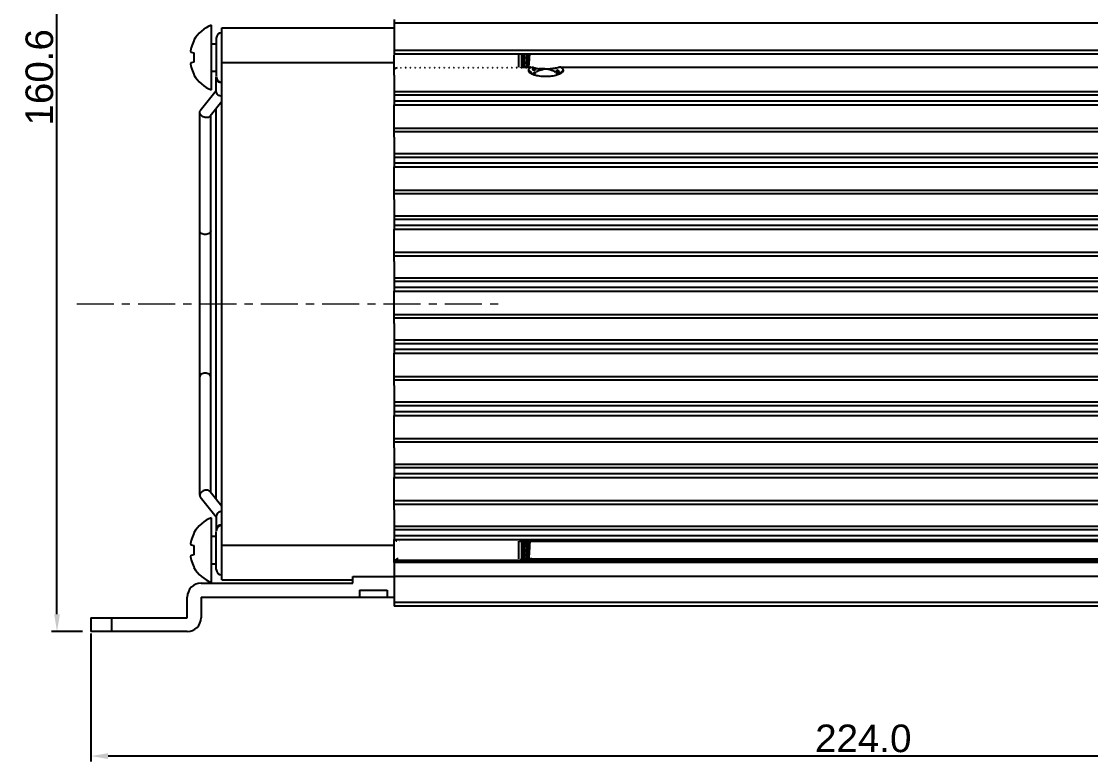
# Model space of a CAD drawing. Header units: millimetres. Extents: x 509 to 5579, y -1329 to 587.
# Drawn here: x 2182.7 to 2337.7, y -1208.5 to -1101.2 of the extents above; entities that cross this region are included whole.
import ezdxf

# ---------------------------------------------------------------- set-up
doc = ezdxf.new("R2010")
doc.units = ezdxf.units.MM
doc.header["$PDMODE"] = 3
doc.header["$PDSIZE"] = 1
doc.linetypes.add('CENTER', pattern=[17.8, 10.75, -2.35, 2.35, -2.35])
doc.layers.get('0').update_dxf_attribs({"linetype": 'CONTINUOUS'})
doc.layers.get('Defpoints').update_dxf_attribs({"linetype": 'CONTINUOUS'})
doc.layers.add('3', color=112, linetype='CENTER', lineweight=15)
doc.layers.add('Dim', color=1, linetype='CONTINUOUS')
doc.styles.add('OMI-1', font='arial.ttf', dxfattribs={"oblique": 1})
doc.dimstyles.new('1', dxfattribs={"dimtxt": 4, "dimasz": 2.5, "dimexe": 0.8, "dimexo": 0.3, "dimgap": 0.5, "dimtad": 1, "dimtoh": 1, "dimdec": 1, "dimzin": 0, "dimdsep": 46, "dimtxsty": 'OMI-1', "dimcen": 0, "dimclrd": 256, "dimclre": 256, "dimclrt": 256, "dimadec": 0, "dimazin": 0, "dimtfac": 0.8, "dimtdec": 1, "dimtix": 1, "dimtmove": 0, "dimatfit": 3, "dimfxl": 1, "dimtolj": 1, "dimtzin": 0, "dimarcsym": 0})

# ---------------------------------------------------------------- blocks, each defined once
blk = doc.blocks.new('*D4325')
at = {"layer": 'Defpoints', "color": 0}
for p in [(2187.84, -1029.04), (2233.12, -1029.04), (2191.83, -1189.64)]:
    blk.add_point(p, dxfattribs=at)
at = {"layer": 'Dim', "lineweight": -2}
for p, q in [((2232.82, -1029.04), (2187.04, -1029.04)), ((2187.84, -1187.14), (2187.84, -1031.54)), ((2191.53, -1189.64), (2187.04, -1189.64))]:
    blk.add_line(p, q, dxfattribs=at)
at = {"layer": 'Dim'}
for points in [[(2188.26, -1031.54), (2187.43, -1031.54), (2187.84, -1029.04)], [(2187.43, -1187.14), (2188.26, -1187.14), (2187.84, -1189.64)]]:
    blk.add_solid(points, dxfattribs=at)
at = {"layer": 'Dim', "insert": (2185.3, -1109.34), "char_height": 4, "attachment_point": 5, "rotation": 90, "style": 'OMI-1'}
blk.add_mtext('\\A1;160.6', dxfattribs=at)
blk = doc.blocks.new('*D4327')
at = {"layer": 'Defpoints', "color": 0}
for p in [(2192.74, -1189.64), (2416.74, -1189.64), (2192.74, -1207.69)]:
    blk.add_point(p, dxfattribs=at)
at = {"layer": 'Dim', "lineweight": -2}
for p, q in [((2192.74, -1189.94), (2192.74, -1208.49)), ((2416.74, -1189.94), (2416.74, -1208.49)), ((2414.24, -1207.69), (2195.24, -1207.69))]:
    blk.add_line(p, q, dxfattribs=at)
at = {"layer": 'Dim'}
for points in [[(2195.24, -1207.27), (2195.24, -1208.11), (2192.74, -1207.69)], [(2414.24, -1208.11), (2414.24, -1207.27), (2416.74, -1207.69)]]:
    blk.add_solid(points, dxfattribs=at)
at = {"layer": 'Dim', "insert": (2304.74, -1205.15), "char_height": 4, "attachment_point": 5, "style": 'OMI-1'}
blk.add_mtext('\\A1;224.0', dxfattribs=at)

msp = doc.modelspace()

# ---------------------------------------------------------------- linework, layer by layer
at = {"color": 7, "linetype": 'Continuous'}
for p, q in [((2236.735, -1100.938), (2236.735, -1105.938)), ((2210.235, -1111.138), (2210.235, -1101.738)), ((2211.735, -1182.138), (2211.735, -1102.138)), ((2211.735, -1102.138), (2236.735, -1102.138)), ((2207.708, -1103.918), (2207.708, -1104.013)), ((2210.935, -1103.648), (2210.935, -1109.137)), ((2210.235, -1104.438), (2210.935, -1104.438)), ((2207.296, -1105.682), (2207.708, -1105.754)), ((2207.708, -1107.121), (2207.296, -1107.194)), ((2207.708, -1105.754), (2207.708, -1107.121)), ((2211.735, -1107.138), (2236.735, -1107.138)), ((2236.735, -1108.995), (2236.735, -1106.025)), ((2254.835, -1107.855), (2254.835, -1105.938)), ((2255.235, -1107.898), (2255.235, -1105.938)), ((2255.272, -1106.66), (2255.287, -1106.441)), ((2256.367, -1105.937), (2256.357, -1106.077)), ((2210.235, -1108.438), (2210.935, -1108.438)), ((2255.155, -1107.885), (2255.086, -1107.885)), ((2255.203, -1107.919), (2255.187, -1107.907)), ((2255.203, -1107.919), (2255.187, -1107.907)), ((2255.256, -1107.885), (2255.235, -1107.898)), ((2255.855, -1107.885), (2255.256, -1107.885)), ((2255.339, -1107.855), (2255.786, -1107.855)), ((2256.502, -1107.885), (2255.956, -1107.885)), ((2256.039, -1107.855), (2256.486, -1107.855)), ((2256.235, -1108.294), (2256.59, -1108.627)), ((2256.557, -1107.91), (2256.531, -1107.869)), ((2256.557, -1107.91), (2256.531, -1107.869)), ((2256.609, -1107.993), (2256.557, -1107.91)), ((2256.59, -1108.627), (2256.857, -1108.878)), ((2257.122, -1108.337), (2257.061, -1108.302)), ((2257.08, -1108.66), (2257.08, -1108.975)), ((2258.738, -1108.096), (2258.738, -1108.135)), ((2261.235, -1108.294), (2260.613, -1108.878)), ((2207.708, -1108.862), (2207.708, -1108.957)), ((2210.935, -1111.381), (2210.935, -1109.23)), ((2236.735, -1108.995), (2236.735, -1113.301)), ((2257.089, -1108.818), (2257.089, -1109)), ((2210.935, -1111.25), (2208.617, -1114.169)), ((2211.735, -1112.815), (2210.054, -1114.932)), ((2236.735, -1117.995), (2236.735, -1113.301)), ((2208.535, -1169.872), (2208.535, -1114.403)), ((2210.135, -1169.445), (2210.135, -1114.83)), ((2210.935, -1170.453), (2210.935, -1113.822)), ((2236.735, -1117.995), (2236.735, -1122.301)), ((2236.735, -1126.995), (2236.735, -1122.301)), ((2236.735, -1126.995), (2236.735, -1131.301)), ((2236.735, -1135.995), (2236.735, -1131.301)), ((2236.735, -1135.995), (2236.735, -1140.301)), ((2236.735, -1144.995), (2236.735, -1140.301)), ((2236.735, -1144.995), (2236.735, -1149.301)), ((2236.735, -1153.995), (2236.735, -1149.301)), ((2236.735, -1153.995), (2236.735, -1158.301)), ((2236.735, -1162.995), (2236.735, -1158.301)), ((2236.735, -1162.995), (2236.735, -1167.301)), ((2236.735, -1171.995), (2236.735, -1167.301)), ((2208.617, -1170.106), (2210.935, -1173.025)), ((2210.054, -1169.343), (2211.735, -1171.46)), ((2236.735, -1171.995), (2236.735, -1176.301)), ((2210.235, -1182.538), (2210.235, -1173.138)), ((2210.935, -1172.894), (2210.935, -1175.045)), ((2207.708, -1175.318), (2207.708, -1175.413)), ((2210.935, -1180.627), (2210.935, -1175.138)), ((2210.235, -1175.838), (2210.935, -1175.838)), ((2236.735, -1179.637), (2236.735, -1176.301)), ((2254.835, -1179.093), (2254.835, -1176.563)), ((2255.127, -1176.563), (2255.62, -1176.563)), ((2255.235, -1179.107), (2255.235, -1176.563)), ((2255.827, -1176.563), (2256.32, -1176.563)), ((2207.296, -1177.082), (2207.708, -1177.154)), ((2207.708, -1177.154), (2207.708, -1178.521)), ((2211.735, -1177.138), (2236.735, -1177.138)), ((2255.266, -1178.155), (2255.287, -1177.841)), ((2207.708, -1178.521), (2207.296, -1178.594)), ((2210.235, -1179.838), (2210.935, -1179.838)), ((2236.735, -1179.638), (2236.735, -1185.938)), ((2255.295, -1179.093), (2255.794, -1179.093)), ((2255.995, -1179.093), (2256.494, -1179.093)), ((2207.708, -1180.262), (2207.708, -1180.357)), ((2208.735, -1182.638), (2230.735, -1182.638)), ((2211.735, -1182.138), (2230.735, -1182.138)), ((2230.735, -1182.638), (2230.735, -1181.638)), ((2230.735, -1181.638), (2236.735, -1181.638)), ((2206.735, -1187.638), (2206.735, -1184.638)), ((2208.735, -1184.638), (2208.735, -1187.638)), ((2208.735, -1184.638), (2236.735, -1184.638)), ((2231.735, -1183.638), (2235.735, -1183.638)), ((2231.735, -1183.638), (2231.735, -1184.638)), ((2235.735, -1183.638), (2235.735, -1184.638)), ((2192.735, -1187.638), (2192.735, -1189.638)), ((2192.735, -1187.638), (2206.735, -1187.638)), ((2195.735, -1187.638), (2195.735, -1189.638)), ((2206.735, -1189.638), (2192.735, -1189.638))]:
    msp.add_line(p, q, dxfattribs=at)
at = {"linetype": 'Continuous'}
for p, q in [((2401.735, -1101.468), (2236.735, -1101.468)), ((2401.735, -1105.438), (2236.735, -1105.438)), ((2401.735, -1105.938), (2236.735, -1105.938)), ((2260.838, -1107.855), (2377.631, -1107.855)), ((2377.502, -1107.885), (2260.968, -1107.885)), ((2401.735, -1111.415), (2236.735, -1111.415)), ((2401.735, -1111.914), (2236.735, -1111.914)), ((2401.735, -1112.773), (2236.735, -1112.773)), ((2236.735, -1113.303), (2401.735, -1113.303)), ((2401.735, -1116.714), (2236.735, -1116.714)), ((2401.735, -1117.212), (2236.735, -1117.212)), ((2401.735, -1120.415), (2236.735, -1120.415)), ((2401.735, -1120.914), (2236.735, -1120.914)), ((2401.735, -1121.773), (2236.735, -1121.773)), ((2236.735, -1122.303), (2401.735, -1122.303)), ((2401.735, -1125.714), (2236.735, -1125.714)), ((2401.735, -1126.212), (2236.735, -1126.212)), ((2401.735, -1129.415), (2236.735, -1129.415)), ((2401.735, -1129.914), (2236.735, -1129.914)), ((2401.735, -1130.773), (2236.735, -1130.773)), ((2236.735, -1131.303), (2401.735, -1131.303)), ((2401.735, -1134.714), (2236.735, -1134.714)), ((2401.735, -1135.212), (2236.735, -1135.212)), ((2401.735, -1138.415), (2236.735, -1138.415)), ((2401.735, -1138.914), (2236.735, -1138.914)), ((2401.735, -1139.773), (2236.735, -1139.773)), ((2236.735, -1140.303), (2401.735, -1140.303)), ((2401.735, -1143.714), (2236.735, -1143.714)), ((2401.735, -1144.212), (2236.735, -1144.212)), ((2401.735, -1147.415), (2236.735, -1147.415)), ((2401.735, -1147.914), (2236.735, -1147.914)), ((2401.735, -1148.773), (2236.735, -1148.773)), ((2236.735, -1149.303), (2401.735, -1149.303)), ((2401.735, -1152.714), (2236.735, -1152.714)), ((2401.735, -1153.212), (2236.735, -1153.212)), ((2401.735, -1156.415), (2236.735, -1156.415)), ((2401.735, -1156.914), (2236.735, -1156.914)), ((2401.735, -1157.773), (2236.735, -1157.773)), ((2236.735, -1158.303), (2401.735, -1158.303)), ((2401.735, -1161.714), (2236.735, -1161.714)), ((2401.735, -1162.212), (2236.735, -1162.212)), ((2401.735, -1165.415), (2236.735, -1165.415)), ((2401.735, -1165.914), (2236.735, -1165.914)), ((2401.735, -1166.773), (2236.735, -1166.773)), ((2236.735, -1167.303), (2401.735, -1167.303)), ((2401.735, -1170.714), (2236.735, -1170.714)), ((2401.735, -1171.212), (2236.735, -1171.212)), ((2401.735, -1174.415), (2236.735, -1174.415)), ((2401.735, -1174.914), (2236.735, -1174.914)), ((2401.735, -1175.773), (2236.735, -1175.773)), ((2236.735, -1176.303), (2401.735, -1176.303)), ((2256.527, -1176.563), (2401.735, -1176.563)), ((2401.735, -1179.638), (2236.735, -1179.638)), ((2401.735, -1179.357), (2236.804, -1179.357)), ((2256.695, -1179.093), (2401.735, -1179.093)), ((2401.735, -1181.638), (2236.735, -1181.638)), ((2401.735, -1185.438), (2236.735, -1185.438)), ((2401.735, -1185.938), (2236.735, -1185.938))]:
    msp.add_line(p, q, dxfattribs=at)
at = {"color": 7, "linetype": 'Continuous'}
for centre, radius, start, end in [((2212.087, -1106.438), 5.052, 111.50193, 150.08552), ((2212.196, -1106.43), 5.097, 151.68853, 163.97746), ((2211.735, -1103.638), 0.8, 90, 180), ((2212.196, -1106.445), 5.097, 196.02254, 208.31147), ((2241.479, -1102.565), 6.551, 234.2941, 234.80717), ((2228.29, -1093.144), 17.519, 302.50186, 302.70837), ((2242.179, -1102.565), 6.551, 234.2941, 234.80717), ((2228.99, -1093.144), 17.519, 302.50186, 302.70837), ((2242.879, -1102.565), 6.551, 234.2941, 234.80717), ((2229.69, -1093.144), 17.519, 302.50186, 302.70837), ((2243.579, -1102.565), 6.551, 234.2941, 234.80717), ((2230.39, -1093.144), 17.519, 302.50186, 302.70837), ((2244.279, -1102.565), 6.551, 234.2941, 234.80717), ((2231.09, -1093.144), 17.519, 302.50186, 302.70837), ((2244.979, -1102.565), 6.551, 234.2941, 234.80717), ((2231.79, -1093.144), 17.519, 302.50186, 302.70837), ((2245.679, -1102.565), 6.551, 234.2941, 234.80717), ((2232.49, -1093.144), 17.519, 302.50186, 302.70837), ((2246.379, -1102.565), 6.551, 234.2941, 234.80717), ((2233.19, -1093.144), 17.519, 302.50186, 302.70837), ((2247.079, -1102.565), 6.551, 234.2941, 234.80717), ((2233.89, -1093.144), 17.519, 302.50186, 302.70837), ((2247.779, -1102.565), 6.551, 234.2941, 234.80717), ((2234.59, -1093.144), 17.519, 302.50186, 302.70837), ((2248.479, -1102.565), 6.551, 234.2941, 234.80717), ((2235.29, -1093.144), 17.519, 302.50186, 302.70837), ((2249.179, -1102.565), 6.551, 234.2941, 234.80717), ((2235.99, -1093.144), 17.519, 302.50186, 302.70837), ((2249.879, -1102.565), 6.551, 234.2941, 234.80717), ((2236.69, -1093.144), 17.519, 302.50186, 302.70837), ((2250.579, -1102.565), 6.551, 234.2941, 234.80717), ((2237.39, -1093.144), 17.519, 302.50186, 302.70837), ((2251.279, -1102.565), 6.551, 234.2941, 234.80717), ((2238.09, -1093.144), 17.519, 302.50186, 302.70837), ((2251.979, -1102.565), 6.551, 234.2941, 234.80717), ((2238.79, -1093.144), 17.519, 302.50186, 302.70837), ((2252.679, -1102.565), 6.551, 234.2941, 234.80717), ((2239.49, -1093.144), 17.519, 302.50186, 302.70837), ((2253.379, -1102.565), 6.551, 234.2941, 234.80717), ((2240.19, -1093.144), 17.519, 302.50186, 302.70837), ((2254.079, -1102.565), 6.551, 234.2941, 234.80717), ((2240.89, -1093.144), 17.519, 302.50186, 302.70837), ((2254.779, -1102.565), 6.551, 234.2941, 234.80717), ((2241.59, -1093.144), 17.519, 302.50186, 302.70837), ((2255.479, -1102.565), 6.551, 234.2941, 234.80717), ((2242.29, -1093.144), 17.519, 302.50186, 302.70837), ((2256.179, -1102.565), 6.551, 234.2941, 234.80717), ((2242.99, -1093.144), 17.519, 302.50186, 302.70837), ((2256.879, -1102.565), 6.551, 234.2941, 234.80717), ((2243.69, -1093.144), 17.519, 302.50186, 302.70837), ((2257.579, -1102.565), 6.551, 234.2941, 234.80717), ((2244.39, -1093.144), 17.519, 302.50186, 302.70837), ((2258.279, -1102.565), 6.551, 234.2941, 234.80717), ((2245.09, -1093.144), 17.519, 302.50186, 302.70837), ((2258.875, -1102.71), 6.373, 234.2902, 234.64012), ((2245.481, -1092.66), 18.093, 302.50364, 302.62424), ((2234.443, -1106.204), 20.995, 355.47203, 355.91012), ((2259.679, -1102.565), 6.551, 234.2941, 234.80717), ((2246.49, -1093.144), 17.519, 302.50186, 302.70837), ((2235.907, -1106.264), 20.228, 355.48499, 355.73957), ((2257.659, -1110.515), 2.556, 109.0844, 110.84176), ((2272.739, -1080.264), 32.124, 240.14969, 240.27802), ((2274.65, -1076.907), 35.987, 240.28526, 240.73985), ((2258.057, -1111.782), 3.884, 103.34593, 106.03185), ((2257.97, -1104.38), 3.672, 254.5442, 255.24026), ((2257.784, -1101.102), 7.112, 263.79252, 264.7213), ((2257.707, -1110.035), 1.551, 114.54389, 116.17622), ((2257.987, -1104.315), 3.738, 255.2403, 255.92548), ((2257.774, -1110.18), 1.71, 113.92458, 114.56004), ((2258.035, -1104.115), 3.944, 255.94543, 258.56212), ((2258.371, -1108.66), 1.292, 178.11192, 180.00344), ((2258.434, -1108.659), 1.354, 180.03389, 185.30052), ((2258.215, -1108.64), 1.134, 161.1747, 164.51114), ((2258.101, -1097.774), 10.455, 264.66735, 264.90922), ((2258.208, -1108.637), 1.126, 154.55797, 161.16964), ((2258.19, -1112.325), 4.444, 102.16542, 103.39703), ((2258.212, -1108.64), 1.131, 151.2999, 154.55182), ((2258.22, -1108.644), 1.14, 149.32013, 151.3005), ((2258.235, -1108.653), 1.157, 144.95346, 149.31227), ((2258.135, -1103.612), 4.458, 259.03682, 261.01533), ((2258.137, -1109.566), 1.311, 122.11351, 127.08094), ((2258.283, -1102.643), 5.438, 261.07247, 264.37924), ((2258.723, -1111.158), 3.022, 95.18279, 97.89689), ((2258.735, -1111.29), 3.154, 89.95518, 95.19223), ((2258.734, -1093.965), 14.132, 269.34058, 270.01685), ((2258.737, -1093.976), 14.12, 270.00235, 270.83088), ((2258.735, -1111.303), 3.167, 86.85579, 89.9505), ((2258.745, -1111.164), 3.028, 80.47984, 86.90184), ((2258.787, -1096.829), 11.266, 270.79027, 272.8406), ((2259.414, -1109.453), 1.172, 49.54872, 54.39668), ((2259.253, -1110.639), 2.632, 63.92952, 66.27111), ((2259.264, -1108.638), 1.125, 20.28545, 21.28062), ((2259.262, -1108.638), 1.127, 15.25975, 20.28072), ((2259.25, -1108.642), 1.14, 12.93579, 15.25924), ((2253.73, -1096.411), 13.944, 298.53379, 299.3222), ((2259.425, -1110.285), 2.239, 62.08991, 63.91456), ((2259.574, -1110.005), 1.922, 59.89057, 62.09949), ((2259.716, -1109.759), 1.638, 57.84694, 59.88545), ((2253.849, -1096.623), 13.701, 299.32146, 300.12627), ((2212.087, -1106.438), 5.052, 209.91448, 248.49807), ((2211.735, -1109.238), 0.8, 180, 270), ((2211.735, -1108.967), 1.122, 265.2662, 269.99282), ((2265.875, -1095.782), 15.845, 235.1262, 235.29505), ((2266.051, -1095.527), 16.154, 235.29504, 235.4607), ((2266.512, -1094.856), 16.968, 235.46469, 236.0955), ((2257.544, -1109.048), 0.509, 167.67133, 169.68588), ((2257.197, -1108.872), 0.164, 204.27662, 208.13013), ((2258.503, -1108.653), 1.423, 185.27202, 186.65054), ((2212.087, -1177.838), 5.052, 111.50193, 150.08552), ((2211.735, -1175.038), 0.8, 90, 180), ((2211.735, -1175.309), 1.122, 90.00718, 94.7338), ((2212.196, -1177.83), 5.097, 151.68853, 163.97746), ((2267.04, -1177.688), 11.368, 174.09779, 175.09223), ((2212.196, -1177.845), 5.097, 196.02254, 208.31147), ((2235.821, -1178.318), 1.431, 309.69706, 313.40695), ((2224.203, -1176.865), 31.262, 355.90956, 356.14054), ((2244.56, -1177.989), 11.388, 354.2373, 354.89787), ((2224.903, -1176.865), 31.262, 355.90956, 356.14054), ((2212.087, -1177.838), 5.052, 209.91448, 248.49807), ((2211.735, -1180.638), 0.8, 180, 270), ((2208.735, -1184.638), 2, 90, 180), ((2206.735, -1187.638), 2, 270, 0)]:
    msp.add_arc(centre, radius, start, end, dxfattribs=at)
for points, knots in [([(2207.296, -1105.023), (2207.285, -1105.064), (2207.264, -1105.145), (2207.24, -1105.264), (2207.224, -1105.375), (2207.219, -1105.473), (2207.223, -1105.556), (2207.236, -1105.619), (2207.259, -1105.664), (2207.284, -1105.679), (2207.296, -1105.682)], [0, 0, 0, 0, 0.1845147, 0.3615073, 0.5247388, 0.6682611, 0.7873459, 0.8796836, 0.9472548, 1, 1, 1, 1]), ([(2255.235, -1107.2), (2255.238, -1107.157), (2255.251, -1106.977), (2255.263, -1106.797), (2255.272, -1106.66)], [0, 0, 0, 0, 0.2395657, 1, 1, 1, 1]), ([(2255.287, -1106.441), (2255.289, -1106.398), (2255.301, -1106.23), (2255.312, -1106.062), (2255.32, -1105.937)], [0, 0, 0, 0, 0.2535091, 1, 1, 1, 1]), ([(2255.384, -1107.701), (2255.393, -1107.57), (2255.431, -1106.982), (2255.462, -1106.394), (2255.488, -1105.937)], [0, 0, 0, 0, 0.2236053, 1, 1, 1, 1]), ([(2255.667, -1105.937), (2255.642, -1106.294), (2255.61, -1106.811), (2255.563, -1107.451), (2255.538, -1107.732), (2255.523, -1107.855)], [0, 0, 0, 0, 0.5591358, 0.807355, 1, 1, 1, 1]), ([(2255.894, -1107.696), (2255.92, -1107.427), (2255.961, -1106.84), (2255.999, -1106.254), (2256.02, -1105.937)], [0, 0, 0, 0, 0.4603755, 1, 1, 1, 1]), ([(2256.079, -1107.767), (2256.089, -1107.633), (2256.129, -1107.023), (2256.161, -1106.413), (2256.188, -1105.937)], [0, 0, 0, 0, 0.2198639, 1, 1, 1, 1]), ([(2256.357, -1106.077), (2256.335, -1106.41), (2256.296, -1107.004), (2256.254, -1107.597), (2256.223, -1107.855)], [0, 0, 0, 0, 0.5625106, 1, 1, 1, 1]), ([(2207.296, -1107.194), (2207.284, -1107.196), (2207.259, -1107.211), (2207.236, -1107.256), (2207.223, -1107.319), (2207.219, -1107.402), (2207.224, -1107.5), (2207.24, -1107.611), (2207.264, -1107.73), (2207.285, -1107.811), (2207.296, -1107.852)], [0, 0, 0, 0, 0.0527129, 0.1202231, 0.2124894, 0.3315224, 0.4750484, 0.6383405, 0.8154093, 1, 1, 1, 1]), ([(2236.735, -1108.07), (2236.776, -1108.055), (2236.939, -1107.994), (2237.102, -1107.932), (2237.223, -1107.885)], [0, 0, 0, 0, 0.2519929, 1, 1, 1, 1]), ([(2255.132, -1107.87), (2255.128, -1107.868), (2255.114, -1107.86), (2255.098, -1107.855), (2255.086, -1107.855)], [0, 0, 0, 0, 0.2957045, 1, 1, 1, 1]), ([(2255.339, -1107.855), (2255.333, -1107.855), (2255.303, -1107.858), (2255.276, -1107.872), (2255.256, -1107.885)], [0, 0, 0, 0, 0.2126442, 1, 1, 1, 1]), ([(2255.832, -1107.87), (2255.828, -1107.868), (2255.814, -1107.86), (2255.798, -1107.855), (2255.786, -1107.855)], [0, 0, 0, 0, 0.2957026, 1, 1, 1, 1]), ([(2255.872, -1107.898), (2255.874, -1107.883), (2255.882, -1107.816), (2255.889, -1107.748), (2255.894, -1107.696)], [0, 0, 0, 0, 0.2246632, 1, 1, 1, 1]), ([(2256.039, -1107.855), (2256.033, -1107.855), (2256.003, -1107.858), (2255.976, -1107.872), (2255.956, -1107.885)], [0, 0, 0, 0, 0.2126442, 1, 1, 1, 1]), ([(2256.235, -1108.294), (2256.235, -1108.233), (2256.276, -1108.099), (2256.367, -1107.997), (2256.422, -1107.948)], [0, 0, 0, 0, 0.4540363, 1, 1, 1, 1]), ([(2256.385, -1108.604), (2256.34, -1108.559), (2256.266, -1108.465), (2256.235, -1108.347), (2256.235, -1108.294)], [0, 0, 0, 0, 0.5406231, 1, 1, 1, 1]), ([(2256.904, -1108.913), (2256.8, -1108.872), (2256.616, -1108.787), (2256.449, -1108.668), (2256.385, -1108.604)], [0, 0, 0, 0, 0.5488544, 1, 1, 1, 1]), ([(2256.531, -1107.869), (2256.528, -1107.868), (2256.517, -1107.862), (2256.506, -1107.857), (2256.497, -1107.856)], [0, 0, 0, 0, 0.2800795, 1, 1, 1, 1]), ([(2256.779, -1107.87), (2256.765, -1107.881), (2256.711, -1107.925), (2256.653, -1107.965), (2256.609, -1107.993)], [0, 0, 0, 0, 0.2602166, 1, 1, 1, 1]), ([(2256.991, -1107.919), (2256.973, -1107.914), (2256.903, -1107.895), (2256.832, -1107.879), (2256.779, -1107.87)], [0, 0, 0, 0, 0.2580717, 1, 1, 1, 1]), ([(2256.786, -1108.138), (2256.79, -1108.139), (2256.808, -1108.143), (2256.827, -1108.147), (2256.842, -1108.149)], [0, 0, 0, 0, 0.2172523, 1, 1, 1, 1]), ([(2256.815, -1108.781), (2256.821, -1108.775), (2256.847, -1108.751), (2256.876, -1108.73), (2256.898, -1108.715)], [0, 0, 0, 0, 0.2285217, 1, 1, 1, 1]), ([(2256.824, -1108.099), (2256.836, -1108.095), (2256.889, -1108.077), (2256.943, -1108.06), (2256.984, -1108.049)], [0, 0, 0, 0, 0.2398734, 1, 1, 1, 1]), ([(2256.842, -1108.149), (2256.848, -1108.15), (2256.873, -1108.154), (2256.899, -1108.158), (2256.919, -1108.161)], [0, 0, 0, 0, 0.2261993, 1, 1, 1, 1]), ([(2256.919, -1108.161), (2256.926, -1108.162), (2256.958, -1108.166), (2256.99, -1108.17), (2257.015, -1108.172)], [0, 0, 0, 0, 0.2316938, 1, 1, 1, 1]), ([(2257.135, -1108.738), (2257.144, -1108.725), (2257.182, -1108.672), (2257.227, -1108.623), (2257.264, -1108.589)], [0, 0, 0, 0, 0.237646, 1, 1, 1, 1]), ([(2257.253, -1107.981), (2257.249, -1107.989), (2257.236, -1108.013), (2257.231, -1108.045), (2257.239, -1108.063)], [0, 0, 0, 0, 0.3009939, 1, 1, 1, 1]), ([(2257.441, -1108.455), (2257.465, -1108.44), (2257.572, -1108.377), (2257.686, -1108.327), (2257.775, -1108.294)], [0, 0, 0, 0, 0.2339513, 1, 1, 1, 1]), ([(2258.571, -1108.095), (2258.502, -1108.095), (2258.228, -1108.089), (2257.954, -1108.075), (2257.75, -1108.055)], [0, 0, 0, 0, 0.253798, 1, 1, 1, 1]), ([(2257.775, -1108.294), (2257.815, -1108.28), (2257.989, -1108.222), (2258.169, -1108.184), (2258.308, -1108.165)], [0, 0, 0, 0, 0.2362346, 1, 1, 1, 1]), ([(2259.246, -1108.177), (2259.273, -1108.182), (2259.38, -1108.202), (2259.487, -1108.228), (2259.564, -1108.251)], [0, 0, 0, 0, 0.2543487, 1, 1, 1, 1]), ([(2260.122, -1108), (2260.059, -1108.011), (2259.802, -1108.051), (2259.542, -1108.072), (2259.345, -1108.082)], [0, 0, 0, 0, 0.2442214, 1, 1, 1, 1]), ([(2259.564, -1108.251), (2259.615, -1108.266), (2259.8, -1108.328), (2259.979, -1108.416), (2260.096, -1108.5)], [0, 0, 0, 0, 0.2662791, 1, 1, 1, 1]), ([(2261.084, -1108.605), (2260.979, -1108.71), (2260.677, -1108.887), (2260.351, -1108.993), (2260.164, -1109.04)], [0, 0, 0, 0, 0.4354139, 1, 1, 1, 1]), ([(2260.174, -1108.561), (2260.2, -1108.583), (2260.289, -1108.667), (2260.363, -1108.77), (2260.397, -1108.853)], [0, 0, 0, 0, 0.2726158, 1, 1, 1, 1]), ([(2260.363, -1108.394), (2260.381, -1108.395), (2260.444, -1108.401), (2260.507, -1108.409), (2260.552, -1108.415)], [0, 0, 0, 0, 0.279806, 1, 1, 1, 1]), ([(2260.838, -1107.855), (2260.781, -1107.855), (2260.659, -1107.872), (2260.541, -1107.902), (2260.479, -1107.919)], [0, 0, 0, 0, 0.4718209, 1, 1, 1, 1]), ([(2260.552, -1108.415), (2260.559, -1108.415), (2260.584, -1108.419), (2260.61, -1108.423), (2260.628, -1108.426)], [0, 0, 0, 0, 0.2736815, 1, 1, 1, 1]), ([(2260.588, -1108.373), (2260.601, -1108.381), (2260.648, -1108.412), (2260.694, -1108.446), (2260.726, -1108.473)], [0, 0, 0, 0, 0.2687121, 1, 1, 1, 1]), ([(2260.969, -1107.885), (2260.961, -1107.879), (2260.92, -1107.858), (2260.873, -1107.855), (2260.838, -1107.855)], [0, 0, 0, 0, 0.2210153, 1, 1, 1, 1]), ([(2261.235, -1108.294), (2261.235, -1108.348), (2261.203, -1108.466), (2261.129, -1108.56), (2261.084, -1108.605)], [0, 0, 0, 0, 0.4607487, 1, 1, 1, 1]), ([(2261.116, -1108.015), (2261.152, -1108.056), (2261.212, -1108.142), (2261.235, -1108.246), (2261.235, -1108.294)], [0, 0, 0, 0, 0.5340703, 1, 1, 1, 1]), ([(2211.376, -1110.029), (2211.313, -1110.006), (2211.195, -1109.95), (2211.051, -1109.83), (2210.957, -1109.685), (2210.935, -1109.575), (2210.935, -1109.523)], [0, 0, 0, 0, 0.2834757, 0.5430321, 0.7790446, 1, 1, 1, 1]), ([(2211.643, -1110.085), (2211.62, -1110.083), (2211.529, -1110.073), (2211.44, -1110.051), (2211.376, -1110.029)], [0, 0, 0, 0, 0.2543833, 1, 1, 1, 1]), ([(2260.164, -1109.04), (2259.899, -1109.107), (2259.337, -1109.195), (2258.485, -1109.217), (2257.66, -1109.135), (2257.137, -1109.004), (2256.904, -1108.913)], [0, 0, 0, 0, 0.2486153, 0.5140806, 0.7726105, 1, 1, 1, 1]), ([(2256.931, -1108.862), (2256.942, -1108.864), (2256.991, -1108.87), (2257.041, -1108.875), (2257.079, -1108.879)], [0, 0, 0, 0, 0.2257994, 1, 1, 1, 1]), ([(2211.735, -1112.094), (2211.631, -1112.075), (2211.43, -1112.01), (2211.173, -1111.846), (2210.989, -1111.634), (2210.935, -1111.461), (2210.935, -1111.381)], [0, 0, 0, 0, 0.2771086, 0.5469846, 0.7907343, 1, 1, 1, 1]), ([(2208.535, -1114.403), (2208.535, -1114.361), (2208.549, -1114.276), (2208.591, -1114.202), (2208.617, -1114.169)], [0, 0, 0, 0, 0.5007648, 1, 1, 1, 1]), ([(2209.335, -1115.116), (2209.231, -1115.097), (2209.03, -1115.032), (2208.773, -1114.868), (2208.589, -1114.656), (2208.535, -1114.483), (2208.535, -1114.403)], [0, 0, 0, 0, 0.2771085, 0.5469843, 0.7907343, 1, 1, 1, 1]), ([(2210.054, -1114.932), (2209.982, -1115.023), (2209.803, -1115.114), (2209.549, -1115.142), (2209.407, -1115.13), (2209.335, -1115.116)], [0, 0, 0, 0, 0.4503332, 0.7156631, 1, 1, 1, 1]), ([(2209.335, -1132.097), (2209.232, -1132.097), (2209.032, -1132.07), (2208.77, -1131.951), (2208.584, -1131.767), (2208.535, -1131.606), (2208.535, -1131.531)], [0, 0, 0, 0, 0.2880055, 0.5553361, 0.7905343, 1, 1, 1, 1]), ([(2210.135, -1131.531), (2210.135, -1131.606), (2210.086, -1131.767), (2209.9, -1131.951), (2209.638, -1132.07), (2209.438, -1132.097), (2209.335, -1132.097)], [0, 0, 0, 0, 0.2094657, 0.4446639, 0.7119945, 1, 1, 1, 1]), ([(2209.335, -1152.179), (2209.232, -1152.179), (2209.032, -1152.205), (2208.77, -1152.324), (2208.584, -1152.508), (2208.535, -1152.669), (2208.535, -1152.744)], [0, 0, 0, 0, 0.2880055, 0.5553361, 0.7905343, 1, 1, 1, 1]), ([(2210.135, -1152.744), (2210.135, -1152.669), (2210.086, -1152.508), (2209.9, -1152.324), (2209.638, -1152.205), (2209.438, -1152.179), (2209.335, -1152.179)], [0, 0, 0, 0, 0.2094657, 0.4446639, 0.7119945, 1, 1, 1, 1]), ([(2209.335, -1169.159), (2209.231, -1169.178), (2209.03, -1169.243), (2208.773, -1169.407), (2208.589, -1169.619), (2208.535, -1169.793), (2208.535, -1169.872)], [0, 0, 0, 0, 0.2771085, 0.5469843, 0.7907343, 1, 1, 1, 1]), ([(2210.054, -1169.343), (2209.982, -1169.252), (2209.803, -1169.161), (2209.549, -1169.133), (2209.407, -1169.145), (2209.335, -1169.159)], [0, 0, 0, 0, 0.4503332, 0.7156631, 1, 1, 1, 1]), ([(2208.535, -1169.872), (2208.535, -1169.914), (2208.549, -1169.999), (2208.591, -1170.073), (2208.617, -1170.106)], [0, 0, 0, 0, 0.5007648, 1, 1, 1, 1]), ([(2211.735, -1172.181), (2211.631, -1172.2), (2211.43, -1172.265), (2211.173, -1172.429), (2210.989, -1172.641), (2210.935, -1172.815), (2210.935, -1172.894)], [0, 0, 0, 0, 0.2771086, 0.5469846, 0.7907343, 1, 1, 1, 1]), ([(2211.376, -1174.247), (2211.313, -1174.269), (2211.195, -1174.325), (2211.051, -1174.445), (2210.957, -1174.59), (2210.935, -1174.7), (2210.935, -1174.752)], [0, 0, 0, 0, 0.2834757, 0.5430321, 0.7790446, 1, 1, 1, 1]), ([(2211.643, -1174.19), (2211.62, -1174.192), (2211.529, -1174.202), (2211.44, -1174.224), (2211.376, -1174.247)], [0, 0, 0, 0, 0.2543833, 1, 1, 1, 1]), ([(2207.296, -1176.423), (2207.285, -1176.464), (2207.264, -1176.545), (2207.24, -1176.664), (2207.224, -1176.775), (2207.219, -1176.873), (2207.223, -1176.956), (2207.236, -1177.019), (2207.259, -1177.064), (2207.284, -1177.079), (2207.296, -1177.082)], [0, 0, 0, 0, 0.1845147, 0.3615073, 0.5247388, 0.6682611, 0.7873459, 0.8796836, 0.9472548, 1, 1, 1, 1]), ([(2236.801, -1176.289), (2236.812, -1176.299), (2236.854, -1176.338), (2236.898, -1176.374), (2236.932, -1176.4)], [0, 0, 0, 0, 0.2564205, 1, 1, 1, 1]), ([(2236.932, -1176.4), (2236.947, -1176.411), (2237.004, -1176.451), (2237.065, -1176.487), (2237.112, -1176.509)], [0, 0, 0, 0, 0.2628588, 1, 1, 1, 1]), ([(2254.92, -1176.563), (2254.929, -1176.563), (2254.969, -1176.558), (2255.005, -1176.537), (2255.03, -1176.519)], [0, 0, 0, 0, 0.215621, 1, 1, 1, 1]), ([(2255.03, -1176.519), (2255.039, -1176.526), (2255.068, -1176.546), (2255.102, -1176.563), (2255.127, -1176.563)], [0, 0, 0, 0, 0.3025485, 1, 1, 1, 1]), ([(2255.287, -1177.841), (2255.302, -1177.607), (2255.33, -1177.181), (2255.362, -1176.754), (2255.381, -1176.562)], [0, 0, 0, 0, 0.5482921, 1, 1, 1, 1]), ([(2255.393, -1178.969), (2255.406, -1178.775), (2255.455, -1177.973), (2255.493, -1177.17), (2255.537, -1176.563)], [0, 0, 0, 0, 0.2419966, 1, 1, 1, 1]), ([(2255.714, -1176.715), (2255.678, -1177.12), (2255.641, -1177.738), (2255.587, -1178.532), (2255.558, -1178.919), (2255.541, -1179.095)], [0, 0, 0, 0, 0.5113263, 0.7783855, 1, 1, 1, 1]), ([(2255.62, -1176.563), (2255.629, -1176.563), (2255.669, -1176.558), (2255.705, -1176.537), (2255.73, -1176.519)], [0, 0, 0, 0, 0.215621, 1, 1, 1, 1]), ([(2255.73, -1176.519), (2255.739, -1176.526), (2255.768, -1176.546), (2255.802, -1176.563), (2255.827, -1176.563)], [0, 0, 0, 0, 0.3025485, 1, 1, 1, 1]), ([(2255.903, -1179.002), (2255.92, -1178.81), (2255.951, -1178.395), (2255.992, -1177.761), (2256.033, -1177.139), (2256.064, -1176.741), (2256.082, -1176.561)], [0, 0, 0, 0, 0.235968, 0.5099853, 0.7787983, 1, 1, 1, 1]), ([(2256.093, -1178.969), (2256.106, -1178.775), (2256.155, -1177.973), (2256.193, -1177.17), (2256.237, -1176.563)], [0, 0, 0, 0, 0.2419966, 1, 1, 1, 1]), ([(2256.412, -1176.731), (2256.377, -1177.135), (2256.34, -1177.749), (2256.287, -1178.537), (2256.258, -1178.921), (2256.241, -1179.095)], [0, 0, 0, 0, 0.5124813, 0.7789094, 1, 1, 1, 1]), ([(2256.32, -1176.563), (2256.329, -1176.563), (2256.369, -1176.558), (2256.405, -1176.537), (2256.43, -1176.519)], [0, 0, 0, 0, 0.2156209, 1, 1, 1, 1]), ([(2256.432, -1176.519), (2256.431, -1176.535), (2256.423, -1176.606), (2256.417, -1176.677), (2256.412, -1176.731)], [0, 0, 0, 0, 0.2325619, 1, 1, 1, 1]), ([(2256.43, -1176.519), (2256.439, -1176.526), (2256.468, -1176.546), (2256.502, -1176.563), (2256.527, -1176.563)], [0, 0, 0, 0, 0.3025485, 1, 1, 1, 1]), ([(2255.235, -1178.6), (2255.238, -1178.564), (2255.248, -1178.416), (2255.258, -1178.267), (2255.266, -1178.155)], [0, 0, 0, 0, 0.2406755, 1, 1, 1, 1]), ([(2207.296, -1178.594), (2207.284, -1178.596), (2207.259, -1178.611), (2207.236, -1178.656), (2207.223, -1178.719), (2207.219, -1178.802), (2207.224, -1178.9), (2207.24, -1179.011), (2207.264, -1179.13), (2207.285, -1179.211), (2207.296, -1179.252)], [0, 0, 0, 0, 0.0527129, 0.1202231, 0.2124894, 0.3315224, 0.4750484, 0.6383405, 0.8154093, 1, 1, 1, 1]), ([(2237.309, -1179.093), (2237.269, -1179.093), (2237.184, -1179.111), (2237.006, -1179.189), (2236.882, -1179.284), (2236.804, -1179.357)], [0, 0, 0, 0, 0.2061434, 0.4453953, 1, 1, 1, 1]), ([(2255.189, -1179.134), (2255.18, -1179.127), (2255.152, -1179.108), (2255.118, -1179.093), (2255.094, -1179.093)], [0, 0, 0, 0, 0.3004195, 1, 1, 1, 1]), ([(2255.295, -1179.093), (2255.29, -1179.093), (2255.27, -1179.094), (2255.249, -1179.101), (2255.235, -1179.107)], [0, 0, 0, 0, 0.2309344, 1, 1, 1, 1]), ([(2255.889, -1179.134), (2255.88, -1179.127), (2255.852, -1179.108), (2255.818, -1179.093), (2255.794, -1179.093)], [0, 0, 0, 0, 0.3004195, 1, 1, 1, 1]), ([(2255.995, -1179.093), (2255.987, -1179.093), (2255.948, -1179.098), (2255.913, -1179.117), (2255.889, -1179.134)], [0, 0, 0, 0, 0.2173749, 1, 1, 1, 1]), ([(2256.589, -1179.134), (2256.58, -1179.127), (2256.552, -1179.108), (2256.518, -1179.093), (2256.494, -1179.093)], [0, 0, 0, 0, 0.3004195, 1, 1, 1, 1]), ([(2256.695, -1179.093), (2256.687, -1179.093), (2256.648, -1179.098), (2256.613, -1179.117), (2256.589, -1179.134)], [0, 0, 0, 0, 0.217375, 1, 1, 1, 1])]:
    msp.add_open_spline(points, degree=3, knots=knots, dxfattribs=at)
for points in [[(2255.155, -1107.885), (2255.148, -1107.879), (2255.14, -1107.874), (2255.132, -1107.87)], [(2255.855, -1107.885), (2255.848, -1107.879), (2255.84, -1107.874), (2255.832, -1107.87)], [(2256.422, -1107.948), (2256.447, -1107.926), (2256.474, -1107.905), (2256.502, -1107.885)], [(2256.497, -1107.856), (2256.494, -1107.855), (2256.49, -1107.855), (2256.486, -1107.855)], [(2256.531, -1107.869), (2256.521, -1107.873), (2256.511, -1107.878), (2256.502, -1107.885)], [(2256.898, -1108.715), (2256.915, -1108.704), (2256.931, -1108.693), (2256.948, -1108.684)], [(2256.948, -1108.684), (2256.973, -1108.669), (2256.998, -1108.656), (2257.023, -1108.644)], [(2257.264, -1108.589), (2257.291, -1108.565), (2257.318, -1108.542), (2257.347, -1108.52)], [(2260.479, -1107.919), (2260.362, -1107.951), (2260.242, -1107.978), (2260.122, -1108)], [(2260.391, -1108.662), (2260.391, -1108.569), (2260.381, -1108.476), (2260.36, -1108.386)], [(2260.968, -1107.885), (2260.996, -1107.905), (2261.023, -1107.926), (2261.049, -1107.949)], [(2261.049, -1107.949), (2261.073, -1107.97), (2261.095, -1107.992), (2261.116, -1108.015)], [(2257.089, -1108.818), (2257.102, -1108.79), (2257.118, -1108.764), (2257.135, -1108.738)], [(2260.397, -1108.853), (2260.411, -1108.888), (2260.421, -1108.924), (2260.428, -1108.961)], [(2237.499, -1176.539), (2237.51, -1176.533), (2237.52, -1176.526), (2237.53, -1176.519)], [(2255.235, -1179.107), (2255.219, -1179.114), (2255.203, -1179.124), (2255.189, -1179.134)]]:
    msp.add_open_spline(points, degree=3, dxfattribs=at)
at = {"layer": '3', "linetype": 'CENTER', "ltscale": 0.5}
msp.add_line((2190.7, -1142.138), (2252.597, -1142.138), dxfattribs=at)

# ---------------------------------------------------------------- dimensions: what is measured, and where the dimension line sits
at = {"layer": 'Dim'}
dim = msp.add_linear_dim(base=(2187.842, -1029.038), p1=(2191.827, -1189.638), p2=(2233.124, -1029.038), angle=90, dimstyle='1', dxfattribs=at)
dim.commit()
dim.dimension.update_dxf_attribs({"geometry": '*D4325', "text_midpoint": (2185.3, -1109.338)})
dim = msp.add_linear_dim(base=(2192.735, -1207.69), p1=(2416.735, -1189.638), p2=(2192.735, -1189.638), dimstyle='1', dxfattribs=at)
dim.commit()
dim.dimension.update_dxf_attribs({"geometry": '*D4327', "text_midpoint": (2304.735, -1205.148)})

doc.saveas('drawing.dxf')
